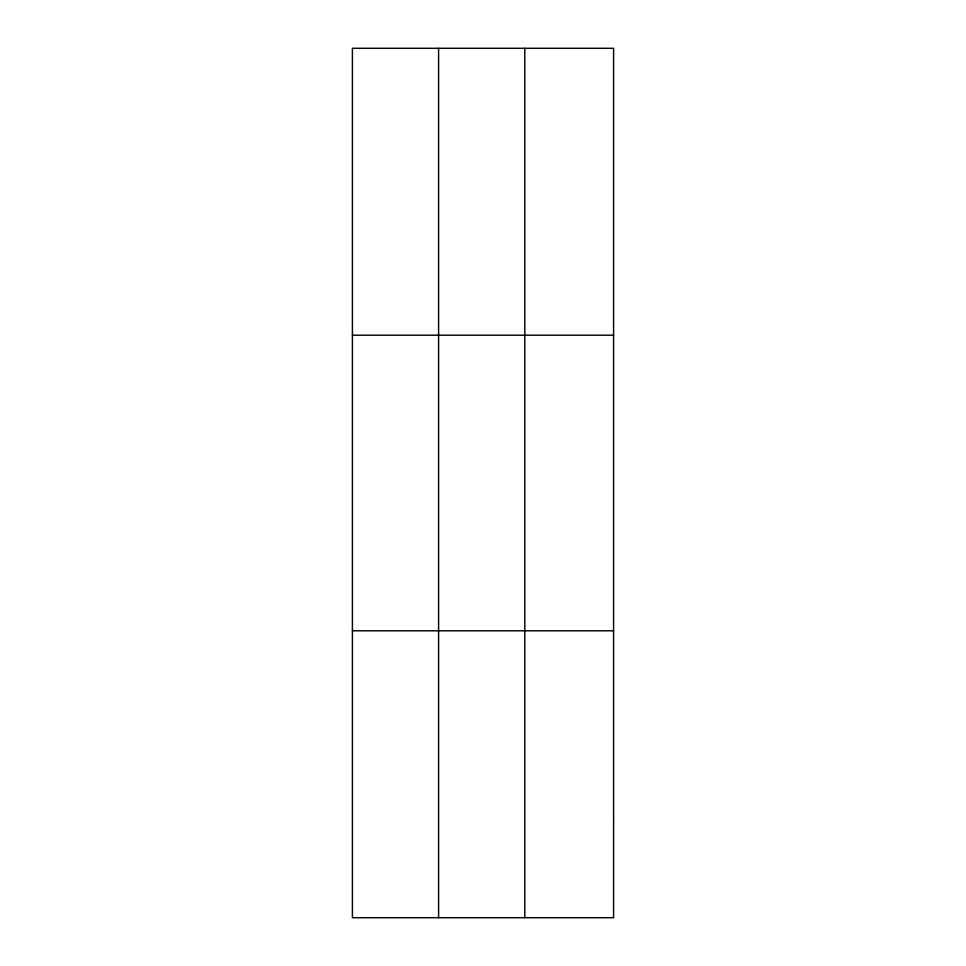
<?xml version="1.0" encoding="UTF-8"?>
<svg xmlns="http://www.w3.org/2000/svg" width="966" height="966" viewBox="0 0 966 966"><rect width="100%" height="100%" fill="white"/><g stroke="black" fill="none" stroke-linecap="round" stroke-linejoin="round"><path stroke-width="1.45" d="M438.6 917.7L438.6 48.3M524.792 917.7L524.792 48.3M352.409 335.202L613.591 335.202M352.409 630.798L613.591 630.798M613.591 822.066L613.591 917.7L352.409 917.7L352.409 48.3L613.591 48.3L613.591 822.066"/></g></svg>
